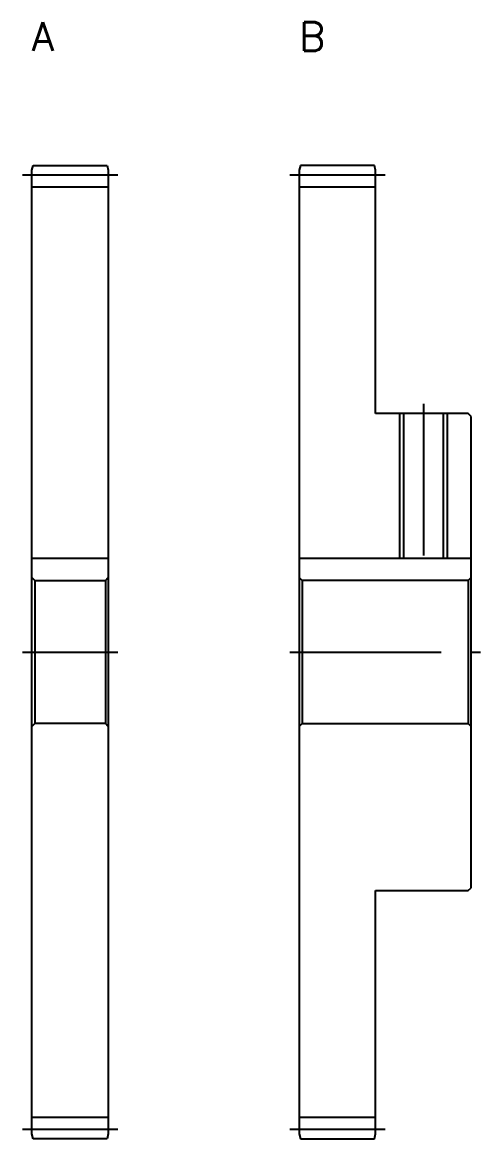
# Model space of a CAD drawing. Extents: x -2 to 169, y -13 to 127.
# Drawn here: x 121 to 169, y 10 to 127 of the extents above; entities that cross this region are included whole.
import ezdxf

# ---------------------------------------------------------------- set-up
doc = ezdxf.new("R2010")
doc.units = 0
doc.header["$LTSCALE"] = 0.5
doc.linetypes.add('CENTER', pattern=[50.8, 31.75, -6.35, 6.35, -6.35])
for name, color, linetype in [('MSM_CENTER', 1, 'CENTER'), ('MSM_CONTINUOUS', 7, 'CONTINUOUS'), ('MSM_NARROW', 5, 'CONTINUOUS'), ('MSM_PART_NUMBER', 7, 'CONTINUOUS')]:
    doc.layers.add(name, color=color, linetype=linetype)
doc.styles.get("Standard").update_dxf_attribs({"font": 'txt.shx', "height": 2, "bigfont": 'bigfont.shx'})

# ---------------------------------------------------------------- blocks, each defined once
blk = doc.blocks.new('*U6')
at = {"layer": 'MSM_PART_NUMBER'}
blk.add_text('A', height=3, dxfattribs=at).set_placement((122, 124))
blk = doc.blocks.new('*U7')
at = {"layer": 'MSM_PART_NUMBER'}
blk.add_text('B', height=3, dxfattribs=at).set_placement((150, 124))

msp = doc.modelspace()

# ---------------------------------------------------------------- linework, layer by layer
at = {"layer": 'MSM_CENTER'}
for p, q in [((121, 111), (131, 111)), ((149, 111), (159, 111)), ((163, 87), (163, 69.8)), ((121, 61), (131, 61)), ((149, 61), (169, 61)), ((121, 11), (131, 11)), ((149, 11), (159, 11))]:
    msp.add_line(p, q, dxfattribs=at)
at = {"layer": 'MSM_CONTINUOUS'}
for p, q in [((122, 111.5), (122.13, 112)), ((122, 10.5), (122, 111.5)), ((122.13, 112), (129.87, 112)), ((129.87, 112), (130, 111.5)), ((130, 111.5), (130, 10.5)), ((150.13, 112), (150, 111.5)), ((150, 111.5), (150, 10.5)), ((157.87, 112), (150.13, 112)), ((158, 111.5), (157.87, 112)), ((158, 86), (158, 111.5)), ((122, 109.75), (130, 109.75)), ((150, 109.75), (158, 109.75)), ((167.7, 86), (158, 86)), ((160.93, 86), (160.93, 70.8)), ((165.07, 86), (165.07, 70.8)), ((168, 85.7), (167.7, 86)), ((168, 36.3), (168, 85.7)), ((130, 70.8), (122, 70.8)), ((168, 70.8), (150, 70.8)), ((122, 68.8), (122.3, 68.5)), ((122.3, 68.5), (122.3, 53.5)), ((122.3, 68.5), (129.7, 68.5)), ((129.7, 68.5), (130, 68.8)), ((129.7, 68.5), (129.7, 53.5)), ((150.3, 68.5), (150, 68.8)), ((150.3, 68.5), (150.3, 53.5)), ((167.7, 68.5), (150.3, 68.5)), ((168, 68.8), (167.7, 68.5)), ((167.7, 68.5), (167.7, 53.5)), ((122.3, 53.5), (122, 53.2)), ((129.7, 53.5), (122.3, 53.5)), ((130, 53.2), (129.7, 53.5)), ((150, 53.2), (150.3, 53.5)), ((150.3, 53.5), (167.7, 53.5)), ((167.7, 53.5), (168, 53.2)), ((167.7, 36), (168, 36.3)), ((158, 36), (167.7, 36)), ((158, 10.5), (158, 36)), ((122, 12.25), (130, 12.25)), ((150, 12.25), (158, 12.25)), ((122.13, 10), (122, 10.5)), ((129.87, 10), (122.13, 10)), ((130, 10.5), (129.87, 10)), ((150, 10.5), (150.13, 10)), ((150.13, 10), (157.87, 10)), ((157.87, 10), (158, 10.5))]:
    msp.add_line(p, q, dxfattribs=at)
at = {"layer": 'MSM_NARROW'}
for p, q in [((160.5, 86), (160.5, 70.8)), ((165.5, 86), (165.5, 70.8))]:
    msp.add_line(p, q, dxfattribs=at)

# ---------------------------------------------------------------- block references
at = {"layer": 'MSM_CONTINUOUS'}
for name in ['*U6', '*U7']:
    msp.add_blockref(name, (0, 0), dxfattribs=at)

doc.saveas('drawing.dxf')
